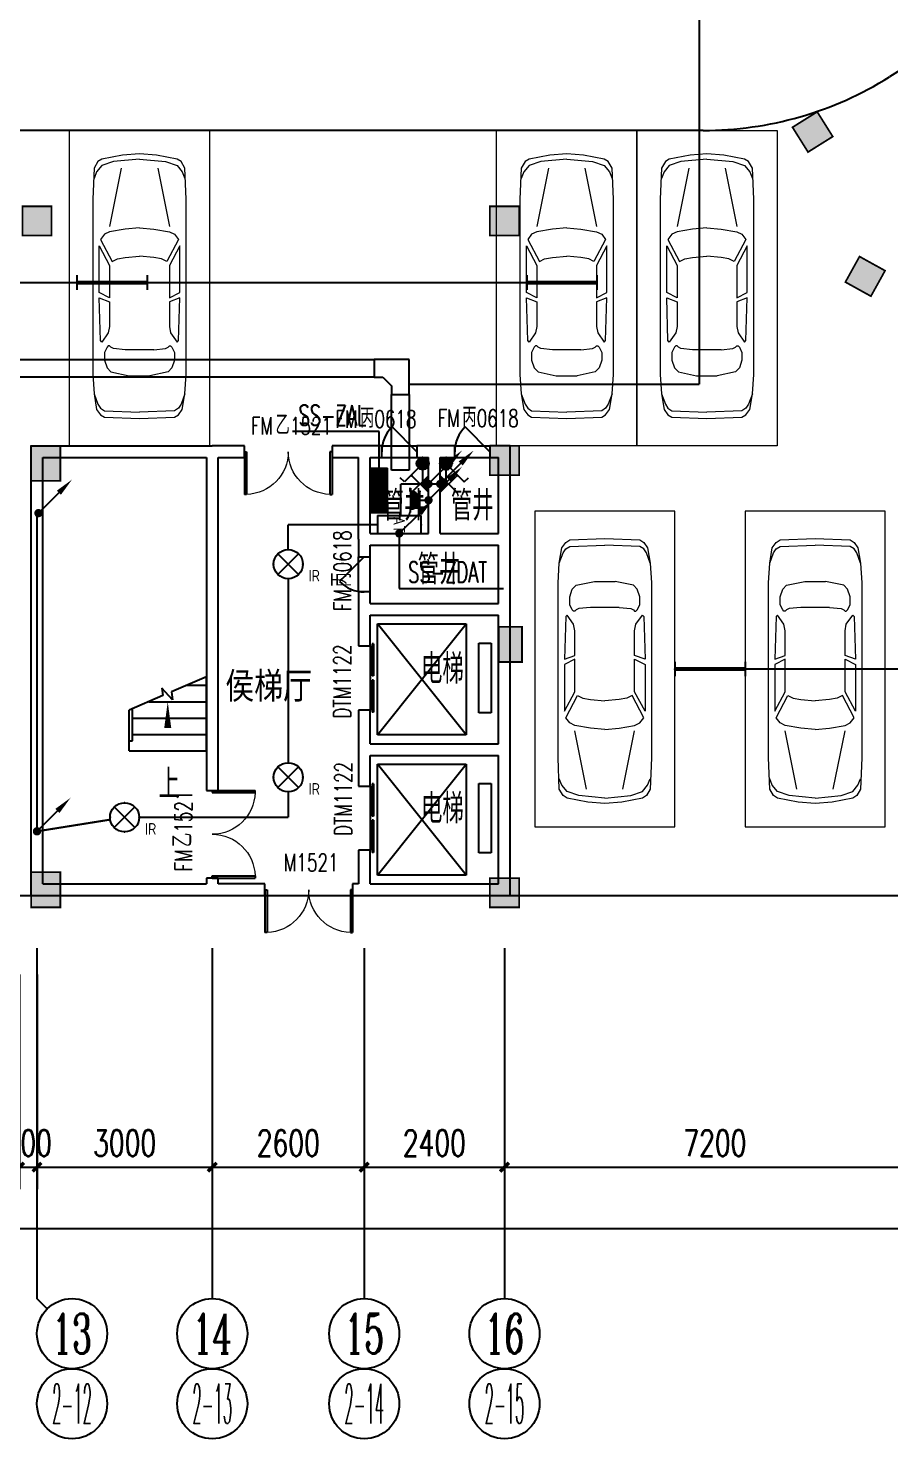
# Model space of a CAD drawing. Extents: x -6243262 to 3079315, y -2914302 to 172723.
# Drawn here: x -2572929 to -2558185, y -1016897 to -992747 of the extents above; entities that cross this region are included whole.
import ezdxf
from ezdxf.enums import TextEntityAlignment as Align

# ---------------------------------------------------------------- set-up
doc = ezdxf.new("R2010")
doc.units = 0
doc.header["$LTSCALE"] = 1000
for name, color, linetype in [('0-柱2', 6, 'Continuous'), ('0-柱网', 2, 'Continuous'), ('0-道路', 4, 'Continuous'), ('A-DOOR', 141, 'Continuous'), ('A-DOOR-IDEN', 7, 'Continuous'), ('A-FLOR-EVTR', 2, 'Continuous'), ('AXIS', 3, 'Continuous'), ('AXIS_TEXT', 7, 'Continuous'), ('CABLETRAY', 4, 'Continuous'), ('DIM-箱柜', 3, 'Continuous'), ('DIM_SYMB', 3, 'Continuous'), ('DOOR_FIRE', 4, 'Continuous'), ('DOOR_FIRE_TEXT', 7, 'Continuous'), ('EQUIP-插座', 3, 'Continuous'), ('EQUIP-照明', 3, 'Continuous'), ('EQUIP-箱柜', 3, 'Continuous'), ('LWIRE', 4, 'Continuous'), ('PUB_TEXT', 7, 'Continuous'), ('STAIR', 2, 'Continuous'), ('TEL_TEXT', 7, 'Continuous'), ('WALL', 9, 'Continuous'), ('WINDOW', 4, 'Continuous'), ('WINDOW_TEXT', 7, 'Continuous'), ('WIRE-插座', 5, 'Continuous'), ('WIRE-照明', 1, 'Continuous')]:
    doc.layers.add(name, color=color, linetype=linetype)
doc.layers.add('车位', color=252, linetype='Continuous', lineweight=5)
doc.styles.add('-宋体', font='', dxfattribs={"width": 0.8})
doc.styles.add('_TCH_AXIS', font='COMPLEX', dxfattribs={"bigfont": 'GBCBIG'})
doc.styles.add('_TCH_DIM', font='SIMPLEX', dxfattribs={"bigfont": 'GBCBIG'})
doc.styles.add('_TCH_DIM_T3', font='SIMPLEX', dxfattribs={"width": 0.705882, "bigfont": 'GBCBIG'})
doc.styles.add('_TCH_WINDOW', font='SIMPLEX', dxfattribs={"height": 3.5, "bigfont": 'GBCBIG'})
doc.styles.add('_TEL_ATTDEF', font='gbenor', dxfattribs={"bigfont": 'gbcbig'})
doc.styles.add('_TEL_DIM', font='SIMPLEX', dxfattribs={"width": 0.8, "height": 3.5, "bigfont": 'HZTXT'})
doc.styles.add('COMPLEX', font='COMPLEX')
doc.styles.get("Standard").update_dxf_attribs({"font": 'gbenor.shx', "bigfont": 'gbcbig.shx'})
doc.styles.get('-宋体').set_extended_font_data('SimSun')
doc.dimstyles.new('_TCH_ARCH&&150', dxfattribs={"dimtxt": 446.25, "dimasz": 150, "dimexe": 375, "dimexo": 450, "dimgap": 189.375, "dimtad": 1, "dimdec": 0, "dimzin": 0, "dimdsep": 46, "dimtxsty": '_TCH_DIM_T3', "dimblk": 'ARCHTICK', "dimcen": 0.09, "dimclrt": 7, "dimazin": 2, "dimtfac": 1, "dimtdec": 0, "dimtix": 1, "dimtmove": 2, "dimatfit": 3, "dimfxl": 0, "dimtolj": 1, "dimtzin": 0, "dimarcsym": 0})

# ---------------------------------------------------------------- blocks, each defined once
blk = doc.blocks.new('chewei')
at = {"layer": '车位', "color": 0}
for p, q in [((49201, 155026), (49801, 155049)), ((50401, 155026), (49801, 155049)), ((49023, 154737), (49090, 154915)), ((49090, 154915), (49134, 154982)), ((49134, 154982), (49201, 155026)), ((50467, 154982), (50401, 155026)), ((50512, 154915), (50467, 154982)), ((50578, 154737), (50512, 154915)), ((49245, 154293), (49312, 154360)), ((49312, 154360), (49623, 154426)), ((49623, 154426), (49978, 154426)), ((50290, 154360), (49978, 154426)), ((50356, 154293), (50290, 154360)), ((49201, 154160), (49245, 154293)), ((49201, 154026), (49201, 154160)), ((50401, 154160), (50356, 154293)), ((50401, 154026), (50401, 154160)), ((49156, 153849), (49134, 153826)), ((49267, 153693), (49156, 153849)), ((49245, 153938), (49201, 154026)), ((49267, 153915), (49245, 153938)), ((49290, 153915), (49267, 153915)), ((49312, 153938), (49290, 153915)), ((49356, 153960), (49312, 153938)), ((49556, 153982), (49356, 153960)), ((50045, 153982), (49556, 153982)), ((50045, 153982), (50245, 153960)), ((50245, 153960), (50290, 153938)), ((50290, 153938), (50312, 153915)), ((50312, 153915), (50334, 153915)), ((50334, 153915), (50356, 153938)), ((50334, 153693), (50445, 153849)), ((50356, 153938), (50401, 154026)), ((50445, 153849), (50467, 153826)), ((49134, 153826), (49112, 153093)), ((49290, 153582), (49267, 153693)), ((50312, 153582), (50334, 153693)), ((50467, 153826), (50490, 153093)), ((49290, 153160), (49290, 153582)), ((50312, 153160), (50312, 153582)), ((49112, 153093), (49290, 153160)), ((50490, 153093), (50312, 153160)), ((49290, 153093), (49112, 153004)), ((49112, 153004), (49112, 152204)), ((49290, 152538), (49290, 153093)), ((50312, 153093), (50490, 153004)), ((50312, 152538), (50312, 153093)), ((50490, 153004), (50490, 152204)), ((49112, 152204), (49290, 152538)), ((49134, 152093), (49334, 152471)), ((49334, 152471), (49423, 152427)), ((49423, 152427), (49556, 152404)), ((49556, 152404), (49801, 152382)), ((50045, 152404), (49801, 152382)), ((50178, 152427), (50045, 152404)), ((50267, 152471), (50178, 152427)), ((50467, 152093), (50267, 152471)), ((50490, 152204), (50312, 152538)), ((49201, 152004), (49134, 152093)), ((49290, 151960), (49201, 152004)), ((49556, 151916), (49290, 151960)), ((49801, 151893), (49556, 151916)), ((49801, 151893), (50045, 151916)), ((50045, 151916), (50312, 151960)), ((50312, 151960), (50401, 152004)), ((50401, 152004), (50467, 152093)), ((49490, 150871), (49290, 151871)), ((50112, 150871), (50312, 151871)), ((49067, 150938), (49023, 151049)), ((50534, 150938), (50578, 151049)), ((49156, 150827), (49067, 150938)), ((49356, 150760), (49156, 150827)), ((49801, 150716), (49356, 150760)), ((49801, 150716), (50245, 150760)), ((50245, 150760), (50445, 150827)), ((50445, 150827), (50534, 150938))]:
    blk.add_line(p, q, dxfattribs=at)
for points in [[(48601, 150227), (51001, 150227), (51001, 155627), (48601, 155627)], [(50578, 154737), (50601, 154404), (50601, 151404), (50578, 150871), (50512, 150760), (50445, 150716), (50090, 150649), (49801, 150627), (49512, 150649), (49156, 150716), (49090, 150760), (49023, 150871), (49001, 151404), (49001, 154404), (49023, 154737), (49067, 155004), (49134, 155093), (49201, 155137), (49801, 155160), (50401, 155137), (50467, 155093), (50534, 155004)]]:
    blk.add_lwpolyline(points, close=True, dxfattribs=at)
blk = doc.blocks.new('0-柱2')
at = {"layer": '0-柱2'}
h = blk.add_hatch(color=0, dxfattribs=at)
h.dxf.hatch_style = 1
h.paths.add_polyline_path([(63729, 13354), (63995, 12930), (64418, 13195), (64152, 13619)])
h = blk.add_hatch(color=0, dxfattribs=at)
h.dxf.hatch_style = 1
h.paths.add_polyline_path([(50550, 12000), (51050, 12000), (51050, 11500), (50550, 11500)])
h = blk.add_hatch(color=0, dxfattribs=at)
h.dxf.hatch_style = 1
h.paths.add_polyline_path([(58550, 12000), (59050, 12000), (59050, 11500), (58550, 11500)])
h = blk.add_hatch(color=0, dxfattribs=at)
h.dxf.hatch_style = 1
h.paths.add_polyline_path([(64634, 10704), (65071, 10462), (65313, 10899), (64876, 11141)])
at = {"layer": '0-柱2', "color": 0, "const_width": 30}
for points in [[(63729, 13354), (63995, 12930), (64418, 13195), (64152, 13619)], [(50550, 12000), (51050, 12000), (51050, 11500), (50550, 11500)], [(58550, 12000), (59050, 12000), (59050, 11500), (58550, 11500)], [(64634, 10704), (65071, 10462), (65313, 10899), (64876, 11141)]]:
    blk.add_lwpolyline(points, close=True, dxfattribs=at)
blk = doc.blocks.new('宿舍楼柱网1')
at = {"layer": '0-柱网'}
h = blk.add_hatch(color=0, dxfattribs=at)
h.dxf.hatch_style = 1
h.paths.add_polyline_path([(631658, 145126), (632158, 145126), (632158, 144526), (631658, 144526)])
h = blk.add_hatch(color=0, dxfattribs=at)
h.dxf.hatch_style = 1
h.paths.add_polyline_path([(639508, 145126), (640008, 145126), (640008, 144626), (639508, 144626)])
h = blk.add_hatch(color=0, dxfattribs=at)
h.dxf.hatch_style = 1
h.paths.add_polyline_path([(639658, 142026), (640058, 142026), (640058, 141426), (639658, 141426)])
h = blk.add_hatch(color=0, dxfattribs=at)
h.dxf.hatch_style = 1
h.paths.add_polyline_path([(631658, 137826), (632158, 137826), (632158, 137226), (631658, 137226)])
h = blk.add_hatch(color=0, dxfattribs=at)
h.dxf.hatch_style = 1
h.paths.add_polyline_path([(639508, 137726), (640008, 137726), (640008, 137226), (639508, 137226)])
at = {"layer": '0-柱网', "color": 0, "const_width": 30}
for points in [[(631658, 145126), (632158, 145126), (632158, 144526), (631658, 144526)], [(639508, 145126), (640008, 145126), (640008, 144626), (639508, 144626)], [(639658, 142026), (640058, 142026), (640058, 141426), (639658, 141426)], [(631658, 137826), (632158, 137826), (632158, 137226), (631658, 137226)], [(639508, 137726), (640008, 137726), (640008, 137226), (639508, 137226)]]:
    blk.add_lwpolyline(points, close=True, dxfattribs=at)
blk = doc.blocks.new('_ArchTick')
at = {"color": 0, "linetype": 'ByBlock', "const_width": 0.4}
blk.add_lwpolyline([(-0.5, -0.5), (0.5, 0.5)], dxfattribs=at)
blk = doc.blocks.new('*D423')
at = {"layer": 'AXIS', "color": 0, "lineweight": -2, "transparency": 16777216}
for p, q in [((1160029, -1149834), (1160029, -1154259)), ((1234029, -1149834), (1234029, -1154259)), ((1160029, -1153884), (1234029, -1153884))]:
    blk.add_line(p, q, dxfattribs=at)
at = {"layer": 'Defpoints', "color": 0, "transparency": 16777216}
for p in [(1160029, -1149384), (1234029, -1149384), (1234029, -1153884)]:
    blk.add_point(p, dxfattribs=at)
at = {"layer": 'AXIS', "color": 0, "lineweight": -2, "transparency": 16777216, "xscale": 150, "yscale": 150, "zscale": 150, "rotation": 180}
blk.add_blockref('_ArchTick', (1160029, -1153884), dxfattribs=at)
at = {"layer": 'AXIS', "color": 0, "lineweight": -2, "transparency": 16777216, "xscale": 150, "yscale": 150, "zscale": 150}
blk.add_blockref('_ArchTick', (1234029, -1153884), dxfattribs=at)
at = {"layer": 'AXIS', "color": 7, "transparency": 16777216, "insert": (1197029, -1153472), "char_height": 446.2, "attachment_point": 5, "style": '_TCH_DIM_T3'}
blk.add_mtext('\\A1;74000', dxfattribs=at)
blk = doc.blocks.new('*D433')
at = {"layer": 'AXIS', "color": 0, "lineweight": -2, "transparency": 16777216}
for p, q in [((1210429, -1149534), (1210429, -1153209)), ((1210729, -1149534), (1210729, -1153209)), ((1210429, -1152834), (1210279, -1152834)), ((1210429, -1152834), (1210729, -1152834)), ((1210729, -1152834), (1210879, -1152834))]:
    blk.add_line(p, q, dxfattribs=at)
at = {"layer": 'Defpoints', "color": 0, "transparency": 16777216}
for p in [(1210429, -1149084), (1210729, -1149084), (1210729, -1152834)]:
    blk.add_point(p, dxfattribs=at)
at = {"layer": 'AXIS', "color": 0, "lineweight": -2, "transparency": 16777216, "xscale": 150, "yscale": 150, "zscale": 150}
blk.add_blockref('_ArchTick', (1210429, -1152834), dxfattribs=at)
at = {"layer": 'AXIS', "color": 0, "lineweight": -2, "transparency": 16777216, "xscale": 150, "yscale": 150, "zscale": 150, "rotation": 180}
blk.add_blockref('_ArchTick', (1210729, -1152834), dxfattribs=at)
at = {"layer": 'AXIS', "color": 7, "transparency": 16777216, "insert": (1210579, -1152422), "char_height": 446.2, "attachment_point": 5, "style": '_TCH_DIM_T3'}
blk.add_mtext('\\A1;300', dxfattribs=at)
blk = doc.blocks.new('*D434')
at = {"layer": 'AXIS', "color": 0, "lineweight": -2, "transparency": 16777216}
for p, q in [((1210729, -1149534), (1210729, -1153209)), ((1213729, -1149534), (1213729, -1153209)), ((1210729, -1152834), (1213729, -1152834))]:
    blk.add_line(p, q, dxfattribs=at)
at = {"layer": 'Defpoints', "color": 0, "transparency": 16777216}
for p in [(1210729, -1149084), (1213729, -1149084), (1213729, -1152834)]:
    blk.add_point(p, dxfattribs=at)
at = {"layer": 'AXIS', "color": 0, "lineweight": -2, "transparency": 16777216, "xscale": 150, "yscale": 150, "zscale": 150, "rotation": 180}
blk.add_blockref('_ArchTick', (1210729, -1152834), dxfattribs=at)
at = {"layer": 'AXIS', "color": 0, "lineweight": -2, "transparency": 16777216, "xscale": 150, "yscale": 150, "zscale": 150}
blk.add_blockref('_ArchTick', (1213729, -1152834), dxfattribs=at)
at = {"layer": 'AXIS', "color": 7, "transparency": 16777216, "insert": (1212229, -1152422), "char_height": 446.2, "attachment_point": 5, "style": '_TCH_DIM_T3'}
blk.add_mtext('\\A1;3000', dxfattribs=at)
blk = doc.blocks.new('*D435')
at = {"layer": 'AXIS', "color": 0, "lineweight": -2, "transparency": 16777216}
for p, q in [((1213729, -1149534), (1213729, -1153209)), ((1216329, -1149534), (1216329, -1153209)), ((1213729, -1152834), (1216329, -1152834))]:
    blk.add_line(p, q, dxfattribs=at)
at = {"layer": 'Defpoints', "color": 0, "transparency": 16777216}
for p in [(1213729, -1149084), (1216329, -1149084), (1216329, -1152834)]:
    blk.add_point(p, dxfattribs=at)
at = {"layer": 'AXIS', "color": 0, "lineweight": -2, "transparency": 16777216, "xscale": 150, "yscale": 150, "zscale": 150, "rotation": 180}
blk.add_blockref('_ArchTick', (1213729, -1152834), dxfattribs=at)
at = {"layer": 'AXIS', "color": 0, "lineweight": -2, "transparency": 16777216, "xscale": 150, "yscale": 150, "zscale": 150}
blk.add_blockref('_ArchTick', (1216329, -1152834), dxfattribs=at)
at = {"layer": 'AXIS', "color": 7, "transparency": 16777216, "insert": (1215029, -1152422), "char_height": 446.2, "attachment_point": 5, "style": '_TCH_DIM_T3'}
blk.add_mtext('\\A1;2600', dxfattribs=at)
blk = doc.blocks.new('*D436')
at = {"layer": 'AXIS', "color": 0, "lineweight": -2, "transparency": 16777216}
for p, q in [((1216329, -1149534), (1216329, -1153209)), ((1218729, -1149534), (1218729, -1153209)), ((1216329, -1152834), (1218729, -1152834))]:
    blk.add_line(p, q, dxfattribs=at)
at = {"layer": 'Defpoints', "color": 0, "transparency": 16777216}
for p in [(1216329, -1149084), (1218729, -1149084), (1218729, -1152834)]:
    blk.add_point(p, dxfattribs=at)
at = {"layer": 'AXIS', "color": 0, "lineweight": -2, "transparency": 16777216, "xscale": 150, "yscale": 150, "zscale": 150, "rotation": 180}
blk.add_blockref('_ArchTick', (1216329, -1152834), dxfattribs=at)
at = {"layer": 'AXIS', "color": 0, "lineweight": -2, "transparency": 16777216, "xscale": 150, "yscale": 150, "zscale": 150}
blk.add_blockref('_ArchTick', (1218729, -1152834), dxfattribs=at)
at = {"layer": 'AXIS', "color": 7, "transparency": 16777216, "insert": (1217529, -1152422), "char_height": 446.2, "attachment_point": 5, "style": '_TCH_DIM_T3'}
blk.add_mtext('\\A1;2400', dxfattribs=at)
blk = doc.blocks.new('*D437')
at = {"layer": 'AXIS', "color": 0, "lineweight": -2, "transparency": 16777216}
for p, q in [((1218729, -1149534), (1218729, -1153209)), ((1225929, -1149534), (1225929, -1153209)), ((1218729, -1152834), (1225929, -1152834))]:
    blk.add_line(p, q, dxfattribs=at)
at = {"layer": 'Defpoints', "color": 0, "transparency": 16777216}
for p in [(1218729, -1149084), (1225929, -1149084), (1225929, -1152834)]:
    blk.add_point(p, dxfattribs=at)
at = {"layer": 'AXIS', "color": 0, "lineweight": -2, "transparency": 16777216, "xscale": 150, "yscale": 150, "zscale": 150, "rotation": 180}
blk.add_blockref('_ArchTick', (1218729, -1152834), dxfattribs=at)
at = {"layer": 'AXIS', "color": 0, "lineweight": -2, "transparency": 16777216, "xscale": 150, "yscale": 150, "zscale": 150}
blk.add_blockref('_ArchTick', (1225929, -1152834), dxfattribs=at)
at = {"layer": 'AXIS', "color": 7, "transparency": 16777216, "insert": (1222329, -1152422), "char_height": 446.2, "attachment_point": 5, "style": '_TCH_DIM_T3'}
blk.add_mtext('\\A1;7200', dxfattribs=at)
blk = doc.blocks.new('_AXISO')
at = {"color": 0}
blk.add_circle((0, 0), 0.5, dxfattribs=at)
at = {"layer": 'AXIS_TEXT', "color": 0, "style": 'COMPLEX', "width": 1.041667}
blk.add_attdef('A', text='', height=0.56, dxfattribs=at).set_placement((-0.25, -0.28), (0.25, -0.28), align=Align.FIT)
blk = doc.blocks.new('$DORLIB2D$00000127')
at = {"color": 0}
for points in [[(-0.533, 0.795), (-0.533, 0.69)], [(-0.033, 0.795), (-0.533, 0.795)], [(-0.033, 0.69), (-0.533, 0.69)], [(-0.033, 0.795), (-0.033, 0.69)], [(0.533, 0.795), (0.033, 0.795)], [(0.033, 0.795), (0.033, 0.69)], [(0.533, 0.69), (0.033, 0.69)], [(0.533, 0.795), (0.533, 0.69)], [(0.5, 0.5), (-0.5, 0.5)]]:
    blk.add_lwpolyline(points, dxfattribs=at)
blk = doc.blocks.new('$DorLib2D$00000114')
at = {"color": 0}
blk.add_line((0.5, 0), (-0.207, 0.707), dxfattribs=at)
blk.add_arc((0.5, 0), 1, 135, 180, dxfattribs=at)
blk = doc.blocks.new('$DorLib2D$00000002')
at = {"color": 0}
for p, q in [((-0.5, 0), (-0.5, 0.4875)), ((-0.475, 0.4875), (-0.5, 0.4875)), ((-0.475, 0), (-0.475, 0.4875)), ((0.475, 0), (0.475, 0.4875)), ((0.475, 0.4875), (0.5, 0.4875)), ((0.5, 0), (0.5, 0.4875)), ((-0.5, 0), (-0.475, 0)), ((0.5, 0), (0.475, 0))]:
    blk.add_line(p, q, dxfattribs=at)
at = {"color": 0, "lineweight": 13}
for centre, start, end in [((-0.4875, 0), 0, 88.53072), ((0.4875, 0), 91.46928, 180)]:
    blk.add_arc(centre, 0.4875, start, end, dxfattribs=at)
blk = doc.blocks.new('*X33')
at = {"color": 0}
for p, q in [((-250, 33), (-83, 200)), ((-250, 68), (-118, 200)), ((-250, 104), (-154, 200)), ((-250, 139), (-189, 200)), ((-250, 174), (-224, 200)), ((-247, 0), (-47, 200)), ((-212, 0), (-12, 200)), ((-177, 0), (23, 200)), ((-141, 0), (59, 200)), ((-106, 0), (94, 200)), ((-71, 0), (129, 200)), ((-35, 0), (165, 200)), ((0, 0), (200, 200)), ((35, 0), (235, 200)), ((71, 0), (250, 179)), ((106, 0), (250, 144)), ((141, 0), (250, 109)), ((177, 0), (250, 73)), ((212, 0), (250, 38)), ((247, 0), (250, 3))]:
    blk.add_line(p, q, dxfattribs=at)
blk = doc.blocks.new('$equip$00002943')
for p, q in [((-0.75, 0.6), (-0.75, 0)), ((0.75, 0.6), (-0.75, 0.6)), ((0.75, 0), (0.75, 0.6)), ((-0.75, 0), (0.75, 0))]:
    blk.add_line(p, q)
for points, const_width in [([(-0.75, 0.3), (0.75, 0.3)], 0.6), ([(-0.75, 0.6), (-0.75, 0), (0.75, 0), (0.75, 0.6), (-0.75, 0.6), (-0.75, 0)], 0.04)]:
    blk.add_lwpolyline(points, dxfattribs=dict(const_width=const_width))
for p in [(0, 0.6), (-0.75, 0.3), (0, 0), (0.75, 0.3)]:
    blk.add_point(p)
at = {"xscale": 0.00300000000061118, "yscale": 0.00300000000061118, "zscale": 0.00300000000061118}
blk.add_blockref('*X33', (0, 0), dxfattribs=at)
at = {"color": 7, "style": '_TEL_DIM', "flags": 1}
for tag in ['A', 'REMARK']:
    blk.add_attdef(tag, text='', height=0.00002, dxfattribs=at).set_placement((0, 0), align=Align.MIDDLE_CENTER)
blk = doc.blocks.new('$equip$00001159')
for p, q in [((-1.2, 0.25), (-1.2, -0.25)), ((-1.2, 0), (1.2, 0)), ((1.2, 0.25), (1.2, -0.25))]:
    blk.add_line(p, q)
at = {"const_width": 0.14}
blk.add_lwpolyline([(-1.2, 0), (1.2, 0)], dxfattribs=at)
at = {"layer": 'EQUIP-照明'}
for p in [(-1.2, 0), (0, 0), (1.2, 0)]:
    blk.add_point(p, dxfattribs=at)
at = {"layer": 'EQUIP-照明', "flags": 9}
blk.add_attdef('A', (0, 0), '', height=0.00002, dxfattribs=at)
blk = doc.blocks.new('$equip$00002530')
for p, q in [((-0.354, 0.354), (0.354, -0.354)), ((0.354, 0.354), (-0.354, -0.354))]:
    blk.add_line(p, q)
at = {"const_width": 0.04}
blk.add_lwpolyline([(0, 0.5, -1), (0, -0.5, -1), (0, 0.5, -2.479085)], format="xyb", dxfattribs=at)
blk.add_circle((0, 0), 0.5)
for p in [(0, 0.5), (-0.5, 0), (0.5, 0), (0, -0.5)]:
    blk.add_point(p)
at = {"color": 7, "style": '_TEL_DIM', "flags": 1}
blk.add_attdef('A', text='', height=0.00002, dxfattribs=at).set_placement((0, 0), align=Align.MIDDLE_CENTER)
at = {"color": 7, "style": '_TEL_DIM'}
blk.add_attdef('$TEXT$', text='', height=0.4, dxfattribs=at).set_placement((0.887, -0.396), align=Align.MIDDLE_CENTER)
blk = doc.blocks.new('$equip$00001154')
for p, q in [((-0.283, 0.566), (0.283, 0)), ((-0.283, 0), (0.283, 0.566)), ((-0.283, 0), (0.283, 0))]:
    blk.add_line(p, q)
for p in [(-0.283, 0.566), (0.283, 0.566), (0, 0)]:
    blk.add_point(p)
blk.add_solid([(0.283, 0), (0, 0.283), (-0.283, 0)])
at = {"color": 7, "style": '_TEL_DIM', "flags": 1}
for tag in ['A', 'REMARK']:
    blk.add_attdef(tag, text='', height=0.00002, dxfattribs=at).set_placement((0, 0), align=Align.MIDDLE_CENTER)
blk = doc.blocks.new('$equip$00001962')
for p, q in [((0.147, 0.356), (0.625, 0.833)), ((0.625, 0.833), (0.766, 0.692))]:
    blk.add_line(p, q)
blk.add_circle((0, 0.208), 0.208)
for p in [(-0.208, 0.208), (0, 0.417), (0, 0), (0.208, 0.208)]:
    blk.add_point(p)
for points in [[(-0.18, 0.313), (0.18, 0.313), (-0.208, 0.208), (0.208, 0.208)], [(-0.18, 0.104), (0.18, 0.104), (-0.208, 0.208), (0.208, 0.208)], [(-0.104, 0.389), (0.104, 0.389), (-0.18, 0.313), (0.18, 0.313)], [(-0.104, 0.028), (0.104, 0.028), (-0.18, 0.104), (0.18, 0.104)], [(0, 0.417), (0, 0.417), (-0.104, 0.389), (0.104, 0.389)], [(0, 0), (0, 0), (-0.104, 0.028), (0.104, 0.028)]]:
    blk.add_solid(points)
at = {"layer": 'TEL_TEXT', "style": '_TEL_DIM', "flags": 1}
blk.add_attdef('A', text='', height=0.00002, dxfattribs=at).set_placement((0, 0), align=Align.MIDDLE_CENTER)
blk = doc.blocks.new('$equip$00002700')
for p, q in [((-0.75, 0.6), (-0.75, 0)), ((0.75, 0.6), (-0.75, 0.6)), ((0.75, 0), (0.75, 0.6)), ((-0.75, 0), (0.75, 0))]:
    blk.add_line(p, q)
at = {"const_width": 0.04}
blk.add_lwpolyline([(-0.75, 0.6), (-0.75, 0), (0.75, 0), (0.75, 0.6), (-0.75, 0.6), (-0.75, 0)], dxfattribs=at)
for p in [(0, 0.6), (-0.75, 0.3), (0, 0), (0.75, 0.3)]:
    blk.add_point(p)
at = {"color": 7, "style": '_TEL_DIM'}
blk.add_attdef('$TEXT$', text='', height=0.4, dxfattribs=at).set_placement((0, 0.3), align=Align.MIDDLE_CENTER)
at = {"color": 7, "style": '_TEL_DIM', "flags": 1}
for tag in ['REMARK', 'A']:
    blk.add_attdef(tag, text='', height=0.4, dxfattribs=at).set_placement((0, 0), align=Align.MIDDLE_CENTER)
blk = doc.blocks.new('$TelecSys$00000079')
for p, q in [((0.7, 0.7), (0, 0)), ((0.104, 0.104), (0.104, 0.104)), ((-0.104, -0.104), (-0.104, -0.104))]:
    blk.add_line(p, q)
at = {"const_width": 0.142}
blk.add_lwpolyline([(-0.071, 0, 1), (0.071, 0, 1)], format="xyb", close=True, dxfattribs=at)
blk.add_solid([(0.63, 0.77), (0.77, 0.63), (1.15, 1.15)])
at = {"width": 0.8, "flags": 9}
blk.add_attdef('A', (0, 0), '', height=0.00002, dxfattribs=at)
blk = doc.blocks.new('$equip$00001240')
for p, q in [((-0.5, 1.05), (-0.7, 1.05)), ((-0.5, 1.05), (-0.5, 1)), ((-0.5, 1), (0.5, 1)), ((0.5, 1.05), (0.7, 1.05)), ((0.5, 1.05), (0.5, 1)), ((-0.5, 0.5), (0.5, 0.5)), ((0, 0.5), (0, 0))]:
    blk.add_line(p, q)
blk.add_arc((0, 1), 0.5, 180, 0)
for points in [[(0.433, 0.75), (-0.433, 0.75), (0.5, 1), (-0.5, 1)], [(0.25, 0.567), (-0.25, 0.567), (0.433, 0.75), (-0.433, 0.75)], [(0, 0.5), (0, 0.5), (0.25, 0.567), (-0.25, 0.567)]]:
    blk.add_solid(points)
at = {"layer": 'EQUIP-照明'}
for p in [(0, 1), (-0.5, 0.5), (0, 0), (0.5, 0.5)]:
    blk.add_point(p, dxfattribs=at)
at = {"layer": 'EQUIP-照明', "flags": 9}
blk.add_attdef('A', (0, 0), '', height=0.00002, dxfattribs=at)
blk = doc.blocks.new('43242')
at = {"color": 8}
blk.add_lwpolyline([(1178128.8, -1148184.4), (1234087.7, -1148184.4), (1238763.2, -1139736), (1224498.8, -1116977.4)], dxfattribs=at)
at = {"layer": '0-道路', "color": 8}
for p, q in [((1232465.2, -1129687.6), (1225316.3, -1134168.3)), ((1222129.8, -1135084.4), (1174328.7, -1135084.4))]:
    blk.add_line(p, q, dxfattribs=at)
blk.add_arc((1222129.8, -1129084.4), 6000, 270, 302.07828, dxfattribs=at)
at = {"layer": 'A-FLOR-EVTR', "color": 8, "ltscale": 0.5}
for p, q in [((1216553.8, -1145434.4), (1216553.8, -1143534.4)), ((1216553.8, -1143534.4), (1218073.8, -1143534.4)), ((1218073.8, -1145434.4), (1216553.8, -1143534.4)), ((1216553.8, -1145434.4), (1218073.8, -1143534.4)), ((1218073.8, -1143534.4), (1218073.8, -1145434.4)), ((1218288.8, -1145054.4), (1218288.8, -1143864.4)), ((1218288.8, -1143864.4), (1218503.8, -1143864.4)), ((1218503.8, -1143864.4), (1218503.8, -1145054.4)), ((1218503.8, -1145054.4), (1218288.8, -1145054.4)), ((1218073.8, -1145434.4), (1216553.8, -1145434.4)), ((1216553.8, -1147834.4), (1216553.8, -1145934.4)), ((1216553.8, -1145934.4), (1218073.8, -1145934.4)), ((1218073.8, -1147834.4), (1216553.8, -1145934.4)), ((1216553.8, -1147834.4), (1218073.8, -1145934.4)), ((1218073.8, -1145934.4), (1218073.8, -1147834.4)), ((1218288.8, -1147454.4), (1218288.8, -1146264.4)), ((1218288.8, -1146264.4), (1218503.8, -1146264.4)), ((1218503.8, -1146264.4), (1218503.8, -1147454.4)), ((1218503.8, -1147454.4), (1218288.8, -1147454.4)), ((1218073.8, -1147834.4), (1216553.8, -1147834.4))]:
    blk.add_line(p, q, dxfattribs=at)
at = {"layer": 'AXIS', "color": 8}
for p, q in [((1210728.8, -1149084.4), (1210728.8, -1155084.4)), ((1213728.8, -1149084.4), (1213728.8, -1155084.4)), ((1216328.8, -1149084.4), (1216328.8, -1155084.4)), ((1218728.8, -1149084.4), (1218728.8, -1155084.4)), ((1210904.5, -1155260.1), (1210728.8, -1155084.4))]:
    blk.add_line(p, q, dxfattribs=at)
for centre in [(1211328.8, -1156884.4), (1213728.8, -1156884.4), (1216328.8, -1156884.4), (1218728.8, -1156884.4)]:
    blk.add_circle(centre, 600, dxfattribs=at)
at = {"layer": 'DIM_SYMB', "color": 8}
blk.add_lwpolyline([(1212966.3, -1145844.4, 0, 0, 0), (1212966.3, -1144864.4, 0, 120, 0), (1212966.3, -1145314.4, 0, 0, 0)], format="xyseb", dxfattribs=at)
at = {"layer": 'STAIR', "color": 8}
for p, q in [((1213628.8, -1144438.4), (1213030.4, -1144696.7)), ((1213628.8, -1145704.4), (1213628.8, -1144438.4)), ((1213050, -1144830.2), (1212865.4, -1144634.6)), ((1212865.4, -1144634.6), (1212883.8, -1144760)), ((1213030.4, -1144696.7), (1213050, -1144830.2)), ((1213290.6, -1144584.4), (1213628.8, -1144584.4)), ((1212883.8, -1144760), (1212303.8, -1145010.4)), ((1212642, -1144864.4), (1213628.8, -1144864.4)), ((1212303.8, -1145534.4), (1212303.8, -1145010.4)), ((1212303.8, -1145534.4), (1212303.8, -1145010.4)), ((1212363.8, -1145534.4), (1212363.8, -1144984.5)), ((1212363.8, -1145144.4), (1213628.8, -1145144.4)), ((1212363.8, -1145424.4), (1213628.8, -1145424.4)), ((1212303.8, -1145704.4), (1212303.8, -1145534.4)), ((1212303.8, -1145534.4), (1212363.8, -1145534.4)), ((1212303.8, -1145704.4), (1213628.8, -1145704.4))]:
    blk.add_line(p, q, dxfattribs=at)
at = {"layer": 'WALL', "color": 8}
for p, q in [((1210628.8, -1140484.4), (1213728.8, -1140484.4)), ((1210628.8, -1148184.4), (1210628.8, -1140484.4)), ((1214278.8, -1140484.4), (1213728.8, -1140484.4)), ((1214278.8, -1140684.4), (1214278.8, -1140484.4)), ((1216328.8, -1140484.4), (1215778.8, -1140484.4)), ((1215778.8, -1140484.4), (1215778.8, -1140684.4)), ((1216628.8, -1140484.4), (1216328.8, -1140484.4)), ((1216628.8, -1140684.4), (1216628.8, -1140484.4)), ((1217528.8, -1140484.4), (1217228.8, -1140484.4)), ((1217228.8, -1140484.4), (1217228.8, -1140684.4)), ((1217878.8, -1140484.4), (1217528.8, -1140484.4)), ((1217878.8, -1140684.4), (1217878.8, -1140484.4)), ((1218828.8, -1140484.4), (1218478.8, -1140484.4)), ((1218478.8, -1140484.4), (1218478.8, -1140684.4)), ((1218828.8, -1142084.4), (1218828.8, -1140484.4)), ((1210828.8, -1140684.4), (1213628.8, -1140684.4)), ((1210828.8, -1147984.4), (1210828.8, -1140684.4)), ((1213628.8, -1140684.4), (1213628.8, -1146384.4)), ((1213828.8, -1146384.4), (1213828.8, -1140684.4)), ((1213828.8, -1140684.4), (1214278.8, -1140684.4)), ((1215778.8, -1140684.4), (1216228.8, -1140684.4)), ((1216228.8, -1142084.4), (1216228.8, -1140684.4)), ((1216428.8, -1141984.4), (1216428.8, -1140684.4)), ((1216428.8, -1140684.4), (1216628.8, -1140684.4)), ((1217228.8, -1140684.4), (1217428.8, -1140684.4)), ((1217428.8, -1141984.4), (1217428.8, -1140684.4)), ((1217628.8, -1141984.4), (1217628.8, -1140684.4)), ((1217628.8, -1140684.4), (1217878.8, -1140684.4)), ((1218478.8, -1140684.4), (1218628.8, -1140684.4)), ((1218628.8, -1141984.4), (1218628.8, -1140684.4)), ((1216428.8, -1141984.4), (1217428.8, -1141984.4)), ((1217628.8, -1141984.4), (1218628.8, -1141984.4)), ((1216228.8, -1142084.4), (1216228.8, -1142384.4)), ((1216428.8, -1142384.4), (1216428.8, -1142184.4)), ((1216428.8, -1142184.4), (1217528.8, -1142184.4)), ((1217528.8, -1142184.4), (1218628.8, -1142184.4)), ((1218628.8, -1143184.4), (1218628.8, -1142184.4)), ((1218828.8, -1143284.4), (1218828.8, -1142084.4)), ((1216228.8, -1142384.4), (1216428.8, -1142384.4)), ((1216428.8, -1142984.4), (1216228.8, -1142984.4)), ((1216228.8, -1142984.4), (1216228.8, -1143284.4)), ((1216428.8, -1143184.4), (1216428.8, -1142984.4)), ((1216428.8, -1143184.4), (1218628.8, -1143184.4)), ((1216228.8, -1143284.4), (1216228.8, -1143909.4)), ((1216428.8, -1143909.4), (1216428.8, -1143384.4)), ((1216428.8, -1143384.4), (1218628.8, -1143384.4)), ((1218628.8, -1145584.4), (1218628.8, -1143384.4)), ((1218828.8, -1145684.4), (1218828.8, -1143284.4)), ((1216228.8, -1143909.4), (1216428.8, -1143909.4)), ((1216428.8, -1145009.4), (1216228.8, -1145009.4)), ((1216228.8, -1145009.4), (1216228.8, -1145684.4)), ((1216428.8, -1145584.4), (1216428.8, -1145009.4)), ((1216228.8, -1145684.4), (1216228.8, -1146309.4)), ((1216428.8, -1145584.4), (1218628.8, -1145584.4)), ((1218828.8, -1148184.4), (1218828.8, -1145684.4)), ((1216428.8, -1146309.4), (1216428.8, -1145784.4)), ((1216428.8, -1145784.4), (1218628.8, -1145784.4)), ((1218628.8, -1147984.4), (1218628.8, -1145784.4)), ((1213628.8, -1146384.4), (1213828.8, -1146384.4)), ((1216228.8, -1146309.4), (1216428.8, -1146309.4)), ((1216428.8, -1147409.4), (1216228.8, -1147409.4)), ((1216228.8, -1147409.4), (1216228.8, -1147984.4)), ((1216428.8, -1147984.4), (1216428.8, -1147409.4)), ((1210828.8, -1147984.4), (1213628.8, -1147984.4)), ((1213828.8, -1147884.4), (1213628.8, -1147884.4)), ((1213628.8, -1147884.4), (1213628.8, -1147984.4)), ((1213828.8, -1147984.4), (1213828.8, -1147884.4)), ((1214628.8, -1147984.4), (1213828.8, -1147984.4)), ((1214628.8, -1148184.4), (1214628.8, -1147984.4)), ((1216228.8, -1147984.4), (1216128.8, -1147984.4)), ((1216128.8, -1147984.4), (1216128.8, -1148184.4)), ((1216428.8, -1147984.4), (1218628.8, -1147984.4)), ((1210628.8, -1148184.4), (1213728.8, -1148184.4)), ((1213728.8, -1148184.4), (1214628.8, -1148184.4)), ((1216128.8, -1148184.4), (1216328.8, -1148184.4)), ((1216328.8, -1148184.4), (1218828.8, -1148184.4))]:
    blk.add_line(p, q, dxfattribs=at)
at = {"layer": 'WINDOW', "color": 8}
for p, q in [((1216628.8, -1140484.4), (1217228.8, -1140484.4)), ((1217878.8, -1140484.4), (1218478.8, -1140484.4)), ((1216628.8, -1140684.4), (1217228.8, -1140684.4)), ((1217878.8, -1140684.4), (1218478.8, -1140684.4)), ((1216228.8, -1142984.4), (1216228.8, -1142384.4)), ((1216428.8, -1142984.4), (1216428.8, -1142384.4)), ((1214628.8, -1148184.4), (1216128.8, -1148184.4))]:
    blk.add_line(p, q, dxfattribs=at)
at = {"layer": '0-柱2', "color": 8}
blk.add_blockref('0-柱2', (1159928.8, -1148384.4), dxfattribs=at)
at = {"layer": '0-柱网', "color": 8}
blk.add_blockref('宿舍楼柱网1', (578970.9, -1285610.7), dxfattribs=at)
at = {"layer": 'A-DOOR', "color": 8}
ref = blk.add_blockref('$DORLIB2D$00000127', (1216328.8, -1144459.4), dxfattribs=dict(at, xscale=1100, yscale=-200, zscale=200, rotation=89.99999999998887))
ref.add_attrib('A', 'DTM1122', (1216100.9, -1145154.4), dxfattribs={"layer": 'A-DOOR-IDEN', "color": 8, "height": 297.5, "rotation": 90, "style": '_TCH_WINDOW', "width": 0.705882})
ref = blk.add_blockref('$DORLIB2D$00000127', (1216328.8, -1146859.4), dxfattribs=dict(at, xscale=1100, yscale=-200, zscale=200, rotation=90))
ref.add_attrib('A', 'DTM1122', (1216119.5, -1147165.2), dxfattribs={"layer": 'A-DOOR-IDEN', "color": 8, "height": 297.5, "rotation": 90, "style": '_TCH_WINDOW', "width": 0.705882})
at = {"layer": 'AXIS', "color": 8}
ref = blk.add_blockref('_AXISO', (1211328.8, -1155684.4), dxfattribs=dict(at, xscale=1200, yscale=1200, zscale=1200))
ref.add_attrib('A', '13', dxfattribs={"layer": 'AXIS_TEXT', "color": 8, "height": 678.82, "style": '_TCH_AXIS', "width": 0.724138}).set_placement((1210989.4, -1156023.8), (1211668.2, -1156023.8), align=Align.FIT)
ref = blk.add_blockref('_AXISO', (1213728.8, -1155684.4), dxfattribs=dict(at, xscale=1200, yscale=1200, zscale=1200))
ref.add_attrib('A', '14', dxfattribs={"layer": 'AXIS_TEXT', "color": 8, "height": 678.82, "style": '_TCH_AXIS', "width": 0.677419}).set_placement((1213389.4, -1156023.8), (1214068.2, -1156023.8), align=Align.FIT)
ref = blk.add_blockref('_AXISO', (1216328.8, -1155684.4), dxfattribs=dict(at, xscale=1200, yscale=1200, zscale=1200))
ref.add_attrib('A', '15', dxfattribs={"layer": 'AXIS_TEXT', "color": 8, "height": 678.82, "style": '_TCH_AXIS', "width": 0.724138}).set_placement((1215989.4, -1156023.8), (1216668.2, -1156023.8), align=Align.FIT)
ref = blk.add_blockref('_AXISO', (1218728.8, -1155684.4), dxfattribs=dict(at, xscale=1200, yscale=1200, zscale=1200))
ref.add_attrib('A', '16', dxfattribs={"layer": 'AXIS_TEXT', "color": 8, "height": 678.82, "style": '_TCH_AXIS', "width": 0.724138}).set_placement((1218389.4, -1156023.8), (1219068.2, -1156023.8), align=Align.FIT)
at = {"layer": 'DOOR_FIRE', "color": 8, "xscale": 1500, "yscale": -1500, "zscale": 200}
for p, rotation in [((1215028.8, -1140584.4), 359.9999717569882), ((1213728.8, -1147134.4), 89.9999999999911)]:
    blk.add_blockref('$DorLib2D$00000002', p, dxfattribs=dict(at, rotation=rotation))
at = {"layer": 'WINDOW', "color": 8, "xscale": 600, "yscale": 600, "zscale": 600}
for p in [(1216928.8, -1140584.4), (1218178.8, -1140584.4)]:
    blk.add_blockref('$DorLib2D$00000114', p, dxfattribs=at)
at = {"layer": 'WINDOW', "color": 8, "xscale": 600, "yscale": 600, "zscale": 600, "rotation": 90}
blk.add_blockref('$DorLib2D$00000114', (1216328.8, -1142684.4), dxfattribs=at)
at = {"layer": 'WINDOW', "color": 8}
ref = blk.add_blockref('$DorLib2D$00000002', (1215378.8, -1148084.4), dxfattribs=dict(at, xscale=1500, yscale=-1500, zscale=1500))
ref.add_attrib('A', 'M1521', (1214953.8, -1147766.3), dxfattribs={"layer": 'WINDOW_TEXT', "color": 8, "height": 297.5, "style": '_TCH_WINDOW', "width": 0.705882})
at = {"layer": '车位', "color": 8, "xscale": -1, "rotation": 180}
for p in [(1162681.9, -984857.6), (1169992.6, -984857.6), (1172392.6, -984857.6)]:
    blk.add_blockref('chewei', p, dxfattribs=at)
at = {"layer": '车位', "color": 8}
for p in [(1170644.6, -1297231.9), (1174244.6, -1297231.9)]:
    blk.add_blockref('chewei', p, dxfattribs=at)
at = {"layer": 'AXIS', "color": 7, "style": '_TCH_AXIS'}
for s, width, p, p2 in [('2-12', 0.28, (1210989.4, -1157223.8), (1211668.2, -1157223.8)), ('2-13', 0.28, (1213389.4, -1157223.8), (1214068.2, -1157223.8)), ('2-14', 0.272727, (1215989.4, -1157223.8), (1216668.2, -1157223.8)), ('2-15', 0.28, (1218389.4, -1157223.8), (1219068.2, -1157223.8))]:
    blk.add_text(s, height=678.82, dxfattribs=dict(at, width=width)).set_placement(p, p2, align=Align.FIT)
at = {"layer": 'DIM_SYMB', "color": 7, "style": '_TCH_DIM'}
blk.add_text('上', height=506.4, dxfattribs=at).set_placement((1212809.9, -1146526.9))
at = {"layer": 'DOOR_FIRE_TEXT', "color": 8, "style": '_TCH_WINDOW', "width": 0.705882}
for s, rotation, p in [('FM', 359.99997, (1214390.9, -1140292.6)), ('1521', 359.99997, (1215056.6, -1140292.6)), ('1521', 90, (1213383.9, -1147106.5)), ('FM', 90, (1213383.9, -1147772.2))]:
    blk.add_text(s, height=297.5, rotation=rotation, dxfattribs=at).set_placement(p)
at = {"layer": 'DOOR_FIRE_TEXT', "color": 8, "style": '_TCH_WINDOW'}
for rotation, p in [(359.99997, (1214810.9, -1140292.6)), (90, (1213383.9, -1147352.2))]:
    blk.add_text('乙', height=337.6, rotation=rotation, dxfattribs=at).set_placement(p)
at = {"layer": 'PUB_TEXT', "color": 8, "style": '_TCH_DIM'}
for s, p in [('管井', (1216643.3, -1141761.9)), ('管井', (1217812, -1141761.9)), ('管井', (1217244, -1142853.3)), ('电梯', (1217301.9, -1144556)), ('电梯', (1217301.9, -1146948.7))]:
    blk.add_text(s, height=506.38, dxfattribs=at).set_placement(p)
at = {"layer": 'PUB_TEXT', "color": 8, "style": '-宋体', "width": 0.8}
blk.add_text('侯梯厅', height=453.16, dxfattribs=at).set_placement((1213950.7, -1144816.5))
at = {"layer": 'WINDOW_TEXT', "color": 8, "style": '_TCH_WINDOW', "width": 0.705882}
for s, p in [('FM', (1215837.1, -1140174.4)), ('0618', (1216502.8, -1140174.4)), ('FM', (1217587, -1140161.1)), ('0618', (1218252.8, -1140161.1))]:
    blk.add_text(s, height=297.5, dxfattribs=at).set_placement(p)
at = {"layer": 'WINDOW_TEXT', "color": 8, "style": '_TCH_WINDOW'}
for p in [(1216257.1, -1140174.4), (1218007, -1140161.1)]:
    blk.add_text('丙', height=337.6, dxfattribs=at).set_placement(p)
at = {"layer": 'WINDOW_TEXT', "color": 8, "style": '_TCH_WINDOW', "width": 0.705882}
for s, p in [('0618', (1216104.9, -1142650.6)), ('FM', (1216104.9, -1143316.3))]:
    blk.add_text(s, height=297.5, rotation=90, dxfattribs=at).set_placement(p)
at = {"layer": 'WINDOW_TEXT', "color": 8, "style": '_TCH_WINDOW'}
blk.add_text('丙', height=337.6, rotation=90, dxfattribs=at).set_placement((1216104.9, -1142896.3))
at = {"layer": 'AXIS', "color": 8}
for p1, p2, distance, picture, middle in [((1210428.8, -1149084.4), (1210728.8, -1149084.4), -3750, '*D433', (1210578.8, -1152421.9)), ((1210728.8, -1149084.4), (1213728.8, -1149084.4), -3750, '*D434', (1212228.8, -1152421.9)), ((1213728.8, -1149084.4), (1216328.8, -1149084.4), -3750, '*D435', (1215028.8, -1152421.9)), ((1216328.8, -1149084.4), (1218728.8, -1149084.4), -3750, '*D436', (1217528.8, -1152421.9)), ((1218728.8, -1149084.4), (1225928.8, -1149084.4), -3750, '*D437', (1222328.8, -1152421.9)), ((1160028.8, -1149384.4), (1234028.8, -1149384.4), -4500, '*D423', (1197028.8, -1153471.9))]:
    dim = blk.add_aligned_dim(p1=p1, p2=p2, distance=distance, dimstyle='_TCH_ARCH&&150', dxfattribs=at)
    dim.commit()
    dim.dimension.update_dxf_attribs({"geometry": picture, "text_midpoint": middle})

msp = doc.modelspace()

# ---------------------------------------------------------------- linework, layer by layer
at = {"layer": 'CABLETRAY'}
for p, q in [((-2611347.6, -998418.7), (-2567011.5, -998418.7)), ((-2567011.5, -998418.7), (-2567011.5, -998718.7)), ((-2566411.5, -998418.7), (-2567011.5, -998418.7)), ((-2567011.5, -998418.7), (-2567011.5, -998718.7)), ((-2566411.5, -999018.7), (-2566411.5, -998418.7)), ((-2567011.5, -998718.7), (-2611347.6, -998718.7)), ((-2567011.5, -998718.7), (-2566861.5, -998718.7)), ((-2566861.5, -998718.7), (-2566711.5, -998868.7)), ((-2566711.5, -998868.7), (-2566711.5, -999018.7)), ((-2566711.5, -1000313.9), (-2566711.5, -999018.7)), ((-2566711.5, -999018.7), (-2566411.5, -999018.7)), ((-2566711.5, -999018.7), (-2566411.5, -999018.7)), ((-2566411.5, -999018.7), (-2566411.5, -1000313.9)), ((-2566411.5, -1000313.9), (-2566711.5, -1000313.9))]:
    msp.add_line(p, q, dxfattribs=at)
at = {"layer": 'DIM-箱柜'}
for p, q in [((-2566923.7, -999653.9), (-2568406.7, -999653.9)), ((-2566923.7, -1000287.3), (-2566923.7, -999653.9)), ((-2566579.1, -1001396.9), (-2566579.1, -1002339)), ((-2566579.1, -1002339), (-2564797.5, -1002339))]:
    msp.add_line(p, q, dxfattribs=at)
at = {"layer": 'WIRE-插座', "linetype": 'Continuous', "const_width": 35}
msp.add_lwpolyline([(-2566229.1, -1001096.9), (-2566229.1, -1000977.5)], dxfattribs=at)
at = {"layer": 'WIRE-照明', "linetype": 'Continuous', "const_width": 35}
for points in [[(-2561441.9, -998845.4), (-2561441.9, -991433.8)], [(-2578095.4, -997102.4), (-2572095.4, -997102.4)], [(-2570895.4, -997102.4), (-2564398.7, -997102.4)], [(-2566411.5, -998845.4), (-2561441.9, -998845.4)], [(-2566179.1, -1000508.2), (-2566179.1, -1000305.2)], [(-2565779.1, -1000508.2), (-2565779.1, -1000305.2)], [(-2566557, -1000550.5), (-2566220.5, -1000549.6)], [(-2566557, -1001096.9), (-2566557, -1000550.5)], [(-2566079.1, -1000549.6), (-2565879.1, -1000549.6)], [(-2572779.1, -1006496.9), (-2572779.1, -1001049)], [(-2568484.2, -1001246.9), (-2566954.1, -1001246.9)], [(-2568484.2, -1001671.9), (-2568484.2, -1001246.9)], [(-2568479.1, -1005321.9), (-2568479.1, -1002171.9)], [(-2560662.5, -1003717.6), (-2554634, -1003717.6)], [(-2568479.1, -1006256.9), (-2568479.1, -1005821.9)], [(-2572779.1, -1006496.9), (-2571525.9, -1006296.4)], [(-2571029.1, -1006256.9), (-2568479.1, -1006256.9)]]:
    msp.add_lwpolyline(points, dxfattribs=at)

# ---------------------------------------------------------------- block references
msp.add_blockref('43242', (-3783507.8, 140587.5))
at = {"layer": 'EQUIP-插座', "xscale": 300, "yscale": 300, "zscale": 300, "rotation": 90}
msp.add_blockref('$equip$00001240', (-2566079.1, -1000827.5), dxfattribs=at)
at = {"layer": 'EQUIP-照明', "xscale": 500, "yscale": 500, "zscale": 500}
for p in [(-2571495.4, -997102.4), (-2563798.7, -997102.4), (-2561262.5, -1003717.6)]:
    msp.add_blockref('$equip$00001159', p, dxfattribs=at)
at = {"layer": 'EQUIP-照明', "yscale": 500, "zscale": 500}
for name, p, xscale, rotation in [('$equip$00001962', (-2566179.1, -1000096.9), 500, 180), ('$equip$00001962', (-2565779.1, -1000096.9), -500, 180), ('$equip$00001154', (-2566079.1, -1000549.6), 500, 90), ('$equip$00001154', (-2565879.1, -1000549.6), -500, 270)]:
    msp.add_blockref(name, p, dxfattribs=dict(at, xscale=xscale, rotation=rotation))
at = {"layer": 'EQUIP-照明'}
ref = msp.add_blockref('$equip$00002530', (-2568479.1, -1001921.9), dxfattribs=dict(at, xscale=500, yscale=500, zscale=500))
ref.add_attrib('$TEXT$', 'IR', dxfattribs={"layer": '0', "color": 7, "height": 200, "style": '_TEL_ATTDEF'}).set_placement((-2568035.4, -1002119.8), align=Align.MIDDLE_CENTER)
ref = msp.add_blockref('$equip$00002530', (-2568479.1, -1005571.9), dxfattribs=dict(at, xscale=500, yscale=500, zscale=500))
ref.add_attrib('$TEXT$', 'IR', dxfattribs={"layer": '0', "color": 7, "height": 200, "style": '_TEL_ATTDEF'}).set_placement((-2568035.4, -1005769.8), align=Align.MIDDLE_CENTER)
ref = msp.add_blockref('$equip$00002530', (-2571279.1, -1006256.9), dxfattribs=dict(at, xscale=500, yscale=500, zscale=500))
ref.add_attrib('$TEXT$', 'IR', dxfattribs={"layer": '0', "color": 7, "height": 200, "style": '_TEL_ATTDEF'}).set_placement((-2570835.4, -1006454.8), align=Align.MIDDLE_CENTER)
at = {"layer": 'EQUIP-箱柜', "xscale": 500, "yscale": 500, "zscale": 500, "rotation": 270}
msp.add_blockref('$equip$00002943', (-2567079.1, -1000662.3), dxfattribs=at)
at = {"layer": 'EQUIP-箱柜'}
ref = msp.add_blockref('$equip$00002700', (-2566579.1, -1001396.9), dxfattribs=dict(at, xscale=500, yscale=500, zscale=500))
ref.add_attrib('$TEXT$', 'AT', dxfattribs={"layer": '0', "color": 7, "height": 200, "rotation": 270, "style": '_TEL_ATTDEF'}).set_placement((-2566579.1, -1001246.9), align=Align.MIDDLE_CENTER)
at = {"layer": 'LWIRE', "xscale": 500, "yscale": 500, "zscale": 500}
for p in [(-2566079.1, -1000549.6), (-2565879.1, -1000549.6), (-2566079.1, -1000827.5), (-2572754.1, -1001048.9), (-2566579.1, -1001396.9), (-2572779.1, -1006496.9)]:
    msp.add_blockref('$TelecSys$00000079', p, dxfattribs=at)

# ---------------------------------------------------------------- texts
at = {"layer": 'DIM-箱柜', "color": 7, "style": '_TEL_DIM', "width": 0.64}
for s, p in [('SS-ZAL', (-2568301.7, -999548.9)), ('SS-ZDAT', (-2566427.9, -1002234))]:
    msp.add_text(s, height=350, dxfattribs=at).set_placement(p)

doc.saveas('drawing.dxf')
